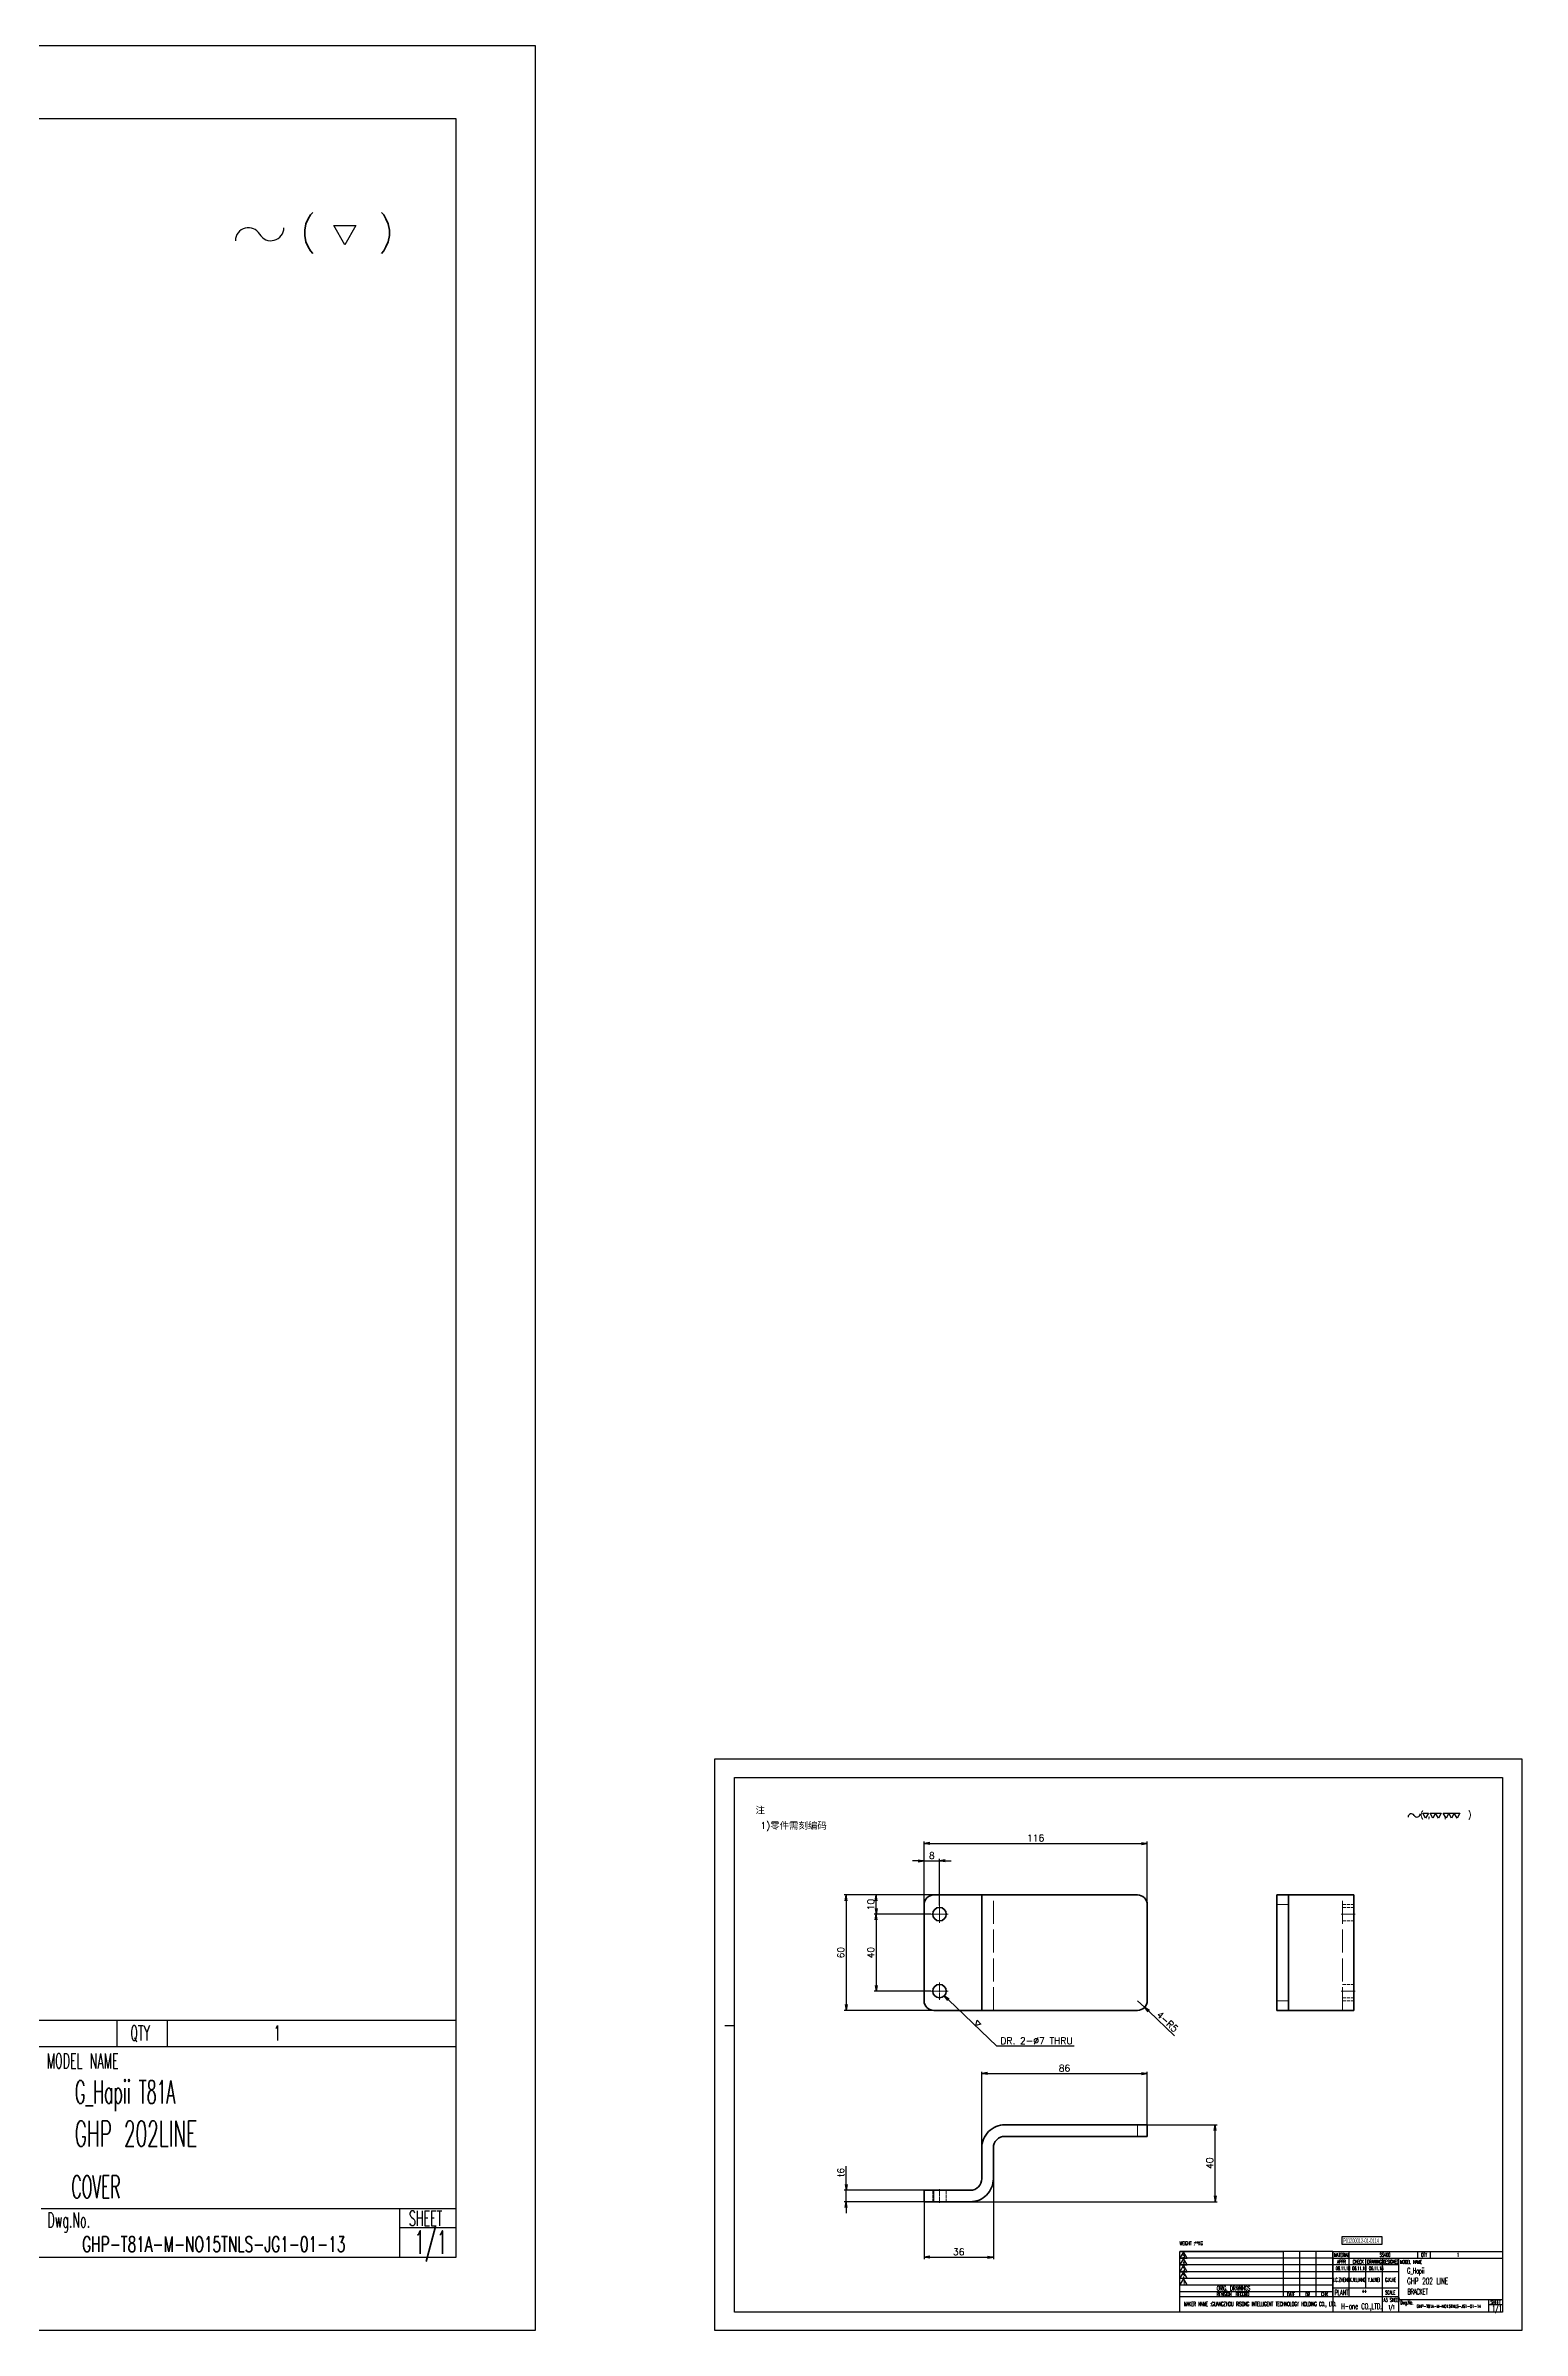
# Model space of a CAD drawing. Header units: millimetres. Extents: x -10155 to 20189, y -25550 to -22580.
# Drawn here: x 10003 to 10770, y -25548 to -24360 of the extents above; entities that cross this region are included whole.
import ezdxf
from ezdxf.enums import TextEntityAlignment as Align

# ---------------------------------------------------------------- set-up
doc = ezdxf.new("R2010")
doc.units = ezdxf.units.MM
for name, pattern in [('CENTER-HOKUTO', [23, 20, -1, 1, -1]), ('DASHED', [15, 12, -3]), ('HIDDEN-HOKUTO', [3.8, 2.5, -1.3])]:
    doc.linetypes.add(name, pattern=pattern)
doc.layers.add('AM_7', color=2, linetype='CENTER-HOKUTO', lineweight=30)
doc.layers.add('AM_HID', color=1, linetype='HIDDEN-HOKUTO', lineweight=25)
doc.layers.add('title_frame', color=7, linetype='Continuous')
doc.layers.add('word_dim', color=253, linetype='Continuous')
doc.styles.add('MX_NOTE_STANDARD', font='txt.shx', dxfattribs={"bigfont": 'bigfont.shx'})
doc.styles.get("Standard").update_dxf_attribs({"font": 'romans.shx', "bigfont": 'bigfont.shx'})
doc.dimstyles.new('RS1-1', dxfattribs={"dimtxt": 3.5, "dimasz": 3, "dimexe": 1, "dimexo": 0, "dimgap": 1, "dimtad": 3, "dimdsep": 46, "dimtxsty": 'Standard', "dimblk1": 'OPEN', "dimblk2": 'OPEN', "dimsah": 1, "dimcen": 0, "dimclrd": 256, "dimclre": 256, "dimclrt": 3, "dimazin": 2, "dimtfac": 1, "dimtmove": 0, "dimatfit": 3, "dimldrblk": 'OPEN', "dimfxl": 0, "dimtolj": 1, "dimtzin": 0, "dimarcsym": 0})

# ---------------------------------------------------------------- blocks, each defined once
blk = doc.blocks.new('shiage0')
at = {"layer": 'word_dim', "color": 3, "linetype": 'Continuous'}
for centre, start, end in [((1.69, 0), 30, 180), ((4.61, 1.69), 210, 0)]:
    blk.add_arc(centre, 1.69, start, end, dxfattribs=at)
blk = doc.blocks.new('12')
at = {"layer": 'title_frame', "color": 3, "linetype": 'Continuous'}
blk.add_lwpolyline([(20.46, 3.03), (19.01, 5.53), (21.9, 5.53)], close=True, dxfattribs=at)
blk.add_blockref('shiage0', (6.23, 3.56), dxfattribs=at)
blk.add_text('(   )', height=3.5, dxfattribs=at).set_placement((14.64, 3.08))
blk = doc.blocks.new('A$C404331B6')
at = {"layer": 'title_frame'}
for p, q in [((0, -31.5), (0, 0)), ((0, 0), (53.9, 0)), ((79.6, 0), (0, 0)), ((53.9, -23.5), (53.9, 0)), ((62.5, -23.5), (62.5, 0)), ((62.5, -23.5), (62.5, 0)), ((71, -23.5), (71, 0)), ((71, -23.5), (71, 0)), ((79.6, 0), (79.6, -31.5)), ((79.6, 0), (167.8, 0)), ((88.2, -23.5), (88.2, 0)), ((123.7, 0), (123.7, -3.5)), ((130.3, 0), (130.3, -3.5)), ((53.9, -3.5), (0, -3.5)), ((79.6, -3.5), (0, -3.5)), ((53.9, -7), (0, -7)), ((79.6, -7), (0, -7)), ((53.9, -10.5), (0, -10.5)), ((79.6, -10.5), (0, -10.5)), ((2, -0.1), (0.1, -3.4)), ((0.1, -3.4), (3.9, -3.4)), ((2, -3.6), (0.1, -6.9)), ((0.1, -6.9), (3.9, -6.9)), ((2, -7.1), (0.1, -10.5)), ((0.1, -10.5), (3.9, -10.5)), ((2, -10.5), (0.1, -13.9)), ((3.9, -3.4), (2, -0.1)), ((3.9, -6.9), (2, -3.6)), ((3.9, -10.5), (2, -7.1)), ((3.9, -13.9), (2, -10.5)), ((79.6, -3.5), (167.8, -3.5)), ((113.9, -7), (79.6, -7)), ((113.9, -10.5), (79.6, -10.5)), ((96.8, -18.9), (96.8, -3.5)), ((105.4, -31.5), (105.4, -3.5)), ((113.9, -31.5), (113.9, -3.5)), ((53.9, -14), (0, -14)), ((79.6, -14), (0, -14)), ((53.9, -17.5), (0, -17.5)), ((79.6, -17.5), (0, -17.5)), ((53.9, -21), (0, -21)), ((79.6, -21), (0, -21)), ((79.6, -23.5), (0, -23.5)), ((0.1, -13.9), (3.9, -13.9)), ((2, -14.1), (0.1, -17.4)), ((0.1, -17.4), (3.9, -17.4)), ((3.9, -17.4), (2, -14.1)), ((79.6, -18.9), (113.9, -18.9)), ((113.9, -23.5), (79.6, -23.5)), ((167.8, -31.5), (0, -31.5)), ((113.9, -25), (167.8, -25)), ((160.5, -25), (160.5, -31.5)), ((160.5, -27.5), (167.8, -27.5))]:
    blk.add_line(p, q, dxfattribs=at)
at = {"layer": 'title_frame', "color": 3, "style": 'MX_NOTE_STANDARD', "width": 0.5341}
for s, height, p in [('5', 1.92, (1.6, -3.2)), ('4', 1.92, (1.6, -6.7)), ('3', 1.92, (1.6, -10.2)), ('2', 1.92, (1.6, -13.6)), ('MATERIAL', 1.97, (80.3, -2.8)), ('APPR', 1.97, (81.9, -6.3)), ('CHECK', 1.97, (90, -6.3)), ('DRAWING', 1.97, (97.5, -6.3)), ('DESIGNED', 1.97, (105.7, -6.3)), ('MODEL NAME', 1.97, (114.6, -6.4)), ('QTY', 1.97, (125.5, -2.7)), ('1', 1.92, (1.8, -17.2)), ('ORIG, DRAWINGS', 2.411, (19.3, -20.3)), ('REVISION  RECORD', 1.973, (19.3, -23.2)), ('DATE', 1.97, (55.9, -23.3)), ('DR', 1.97, (65.4, -23.3)), ('CHK', 1.97, (73.6, -23.2)), ('PLANT', 2.74, (80.5, -22.7)), ('SCALE', 1.97, (106.9, -22.3)), ('MAKER NAME :GUANGZHOU RISONG INTELLIGENT TECHNOLOGY HOLDING CO., LTD.', 2.16, (2.2, -28.4)), ('Dwg.No.', 1.97, (114.7, -27.5)), ('SHEET', 1.97, (161.7, -27.3))]:
    blk.add_text(s, height=height, dxfattribs=at).set_placement(p)
blk = doc.blocks.new('10')
at = {"layer": 'title_frame', "color": 3, "linetype": 'Continuous'}
for points in [[(9.6, 2.7), (8.2, 5.2), (11.1, 5.2)], [(13.3, 2.7), (11.9, 5.2), (17.6, 5.2), (16.2, 2.7), (14.8, 5.2)], [(20.2, 2.7), (18.7, 5.2), (27.4, 5.2), (26, 2.7), (24.5, 5.2), (23.1, 2.7), (21.6, 5.2)]]:
    blk.add_lwpolyline(points, close=True, dxfattribs=at)
blk.add_blockref('shiage0', (0.5, 3.2), dxfattribs=at)
blk.add_text('( ,   ,     )', height=3, dxfattribs=at).set_placement((6.8, 3))
blk = doc.blocks.new('_Open')
at = {"color": 0, "lineweight": -2}
for p, q in [((-1, 0.17), (0, 0)), ((-1, -0.17), (0, 0)), ((0, 0), (-1, 0))]:
    blk.add_line(p, q, dxfattribs=at)
blk = doc.blocks.new('*D498')
at = {"layer": 'DEFPOINTS', "color": 0, "linetype": 'Continuous', "ltscale": 2}
for p in [(10473.9, -25321.3), (10418.9, -25381.3), (10483.4, -25381.3)]:
    blk.add_point(p, dxfattribs=at)
at = {"layer": 'word_dim', "linetype": 'Continuous', "lineweight": -2, "ltscale": 2}
for p, q in [((10473.9, -25321.3), (10417.9, -25321.3)), ((10418.9, -25324.3), (10418.9, -25378.3)), ((10483.4, -25381.3), (10417.9, -25381.3))]:
    blk.add_line(p, q, dxfattribs=at)
at = {"layer": 'word_dim', "linetype": 'Continuous', "lineweight": -2, "ltscale": 2, "xscale": 3, "yscale": 3, "zscale": 3}
for p, rotation in [((10418.9, -25321.3), 90), ((10418.9, -25381.3), 270)]:
    blk.add_blockref('_Open', p, dxfattribs=dict(at, rotation=rotation))
at = {"layer": 'word_dim', "color": 3, "linetype": 'Continuous', "ltscale": 2, "insert": (10416.1, -25351.3), "char_height": 3.5, "attachment_point": 5, "rotation": 90}
blk.add_mtext('\\A1;60', dxfattribs=at)
blk = doc.blocks.new('*D499')
at = {"layer": 'DEFPOINTS', "color": 0, "linetype": 'Continuous', "ltscale": 2}
for p in [(10575.4, -25294.5), (10459.4, -25350.9), (10575.4, -25350.9)]:
    blk.add_point(p, dxfattribs=at)
at = {"layer": 'word_dim', "linetype": 'Continuous', "lineweight": -2, "ltscale": 2}
for p, q in [((10459.4, -25350.9), (10459.4, -25293.5)), ((10462.4, -25294.5), (10572.4, -25294.5)), ((10575.4, -25350.9), (10575.4, -25293.5))]:
    blk.add_line(p, q, dxfattribs=at)
at = {"layer": 'word_dim', "linetype": 'Continuous', "lineweight": -2, "ltscale": 2, "xscale": 3, "yscale": 3, "zscale": 3, "rotation": 180}
blk.add_blockref('_Open', (10459.4, -25294.5), dxfattribs=at)
at = {"layer": 'word_dim', "linetype": 'Continuous', "lineweight": -2, "ltscale": 2, "xscale": 3, "yscale": 3, "zscale": 3}
blk.add_blockref('_Open', (10575.4, -25294.5), dxfattribs=at)
at = {"layer": 'word_dim', "color": 3, "linetype": 'Continuous', "ltscale": 2, "insert": (10517.4, -25291.7), "char_height": 3.5, "attachment_point": 5}
blk.add_mtext('\\A1;116', dxfattribs=at)
blk = doc.blocks.new('*D500')
at = {"layer": 'DEFPOINTS', "color": 0, "linetype": 'Continuous', "ltscale": 2}
for p in [(10495.4, -25460.8), (10459.4, -25480.8), (10495.4, -25509.6)]:
    blk.add_point(p, dxfattribs=at)
at = {"layer": 'word_dim', "linetype": 'Continuous', "lineweight": -2, "ltscale": 2}
for p, q in [((10495.4, -25460.8), (10495.4, -25510.6)), ((10459.4, -25480.8), (10459.4, -25510.6)), ((10462.4, -25509.6), (10492.4, -25509.6))]:
    blk.add_line(p, q, dxfattribs=at)
at = {"layer": 'word_dim', "linetype": 'Continuous', "lineweight": -2, "ltscale": 2, "xscale": 3, "yscale": 3, "zscale": 3, "rotation": 180}
blk.add_blockref('_Open', (10459.4, -25509.6), dxfattribs=at)
at = {"layer": 'word_dim', "linetype": 'Continuous', "lineweight": -2, "ltscale": 2, "xscale": 3, "yscale": 3, "zscale": 3}
blk.add_blockref('_Open', (10495.4, -25509.6), dxfattribs=at)
at = {"layer": 'word_dim', "color": 3, "linetype": 'Continuous', "ltscale": 2, "insert": (10477.4, -25506.9), "char_height": 3.5, "attachment_point": 5}
blk.add_mtext('\\A1;36', dxfattribs=at)
blk = doc.blocks.new('*D501')
at = {"layer": 'DEFPOINTS', "color": 0, "linetype": 'Continuous', "ltscale": 2}
for p in [(10575.4, -25414.2), (10575.4, -25443.8), (10489.4, -25456.2)]:
    blk.add_point(p, dxfattribs=at)
at = {"layer": 'word_dim', "linetype": 'Continuous', "lineweight": -2, "ltscale": 2}
for p, q in [((10489.4, -25456.2), (10489.4, -25413.2)), ((10492.4, -25414.2), (10572.4, -25414.2)), ((10575.4, -25443.8), (10575.4, -25413.2))]:
    blk.add_line(p, q, dxfattribs=at)
at = {"layer": 'word_dim', "linetype": 'Continuous', "lineweight": -2, "ltscale": 2, "xscale": 3, "yscale": 3, "zscale": 3, "rotation": 180}
blk.add_blockref('_Open', (10489.4, -25414.2), dxfattribs=at)
at = {"layer": 'word_dim', "linetype": 'Continuous', "lineweight": -2, "ltscale": 2, "xscale": 3, "yscale": 3, "zscale": 3}
blk.add_blockref('_Open', (10575.4, -25414.2), dxfattribs=at)
at = {"layer": 'word_dim', "color": 3, "linetype": 'Continuous', "ltscale": 2, "insert": (10532.4, -25411.4), "char_height": 3.5, "attachment_point": 5}
blk.add_mtext('\\A1;86', dxfattribs=at)
blk = doc.blocks.new('*D502')
at = {"layer": 'DEFPOINTS', "color": 0, "linetype": 'Continuous', "ltscale": 2}
for p in [(10418.9, -25474.8), (10459.4, -25474.8), (10459.4, -25480.8)]:
    blk.add_point(p, dxfattribs=at)
at = {"layer": 'word_dim', "linetype": 'Continuous', "lineweight": -2, "ltscale": 2}
for p, q in [((10418.9, -25471.8), (10418.9, -25462.3)), ((10459.4, -25474.8), (10417.9, -25474.8)), ((10459.4, -25480.8), (10417.9, -25480.8)), ((10418.9, -25480.8), (10418.9, -25474.8)), ((10418.9, -25483.8), (10418.9, -25486.8))]:
    blk.add_line(p, q, dxfattribs=at)
at = {"layer": 'word_dim', "linetype": 'Continuous', "lineweight": -2, "ltscale": 2, "xscale": 3, "yscale": 3, "zscale": 3}
for p, rotation in [((10418.9, -25474.8), 270), ((10418.9, -25480.8), 90)]:
    blk.add_blockref('_Open', p, dxfattribs=dict(at, rotation=rotation))
at = {"layer": 'word_dim', "color": 3, "linetype": 'Continuous', "ltscale": 2, "insert": (10416.1, -25465.6), "char_height": 3.5, "attachment_point": 5, "rotation": 90}
blk.add_mtext('\\A1;t6', dxfattribs=at)
blk = doc.blocks.new('*D503')
at = {"layer": 'DEFPOINTS', "color": 0, "linetype": 'Continuous', "ltscale": 2}
for p in [(10561.1, -25440.8), (10610.7, -25440.8), (10483.4, -25480.8)]:
    blk.add_point(p, dxfattribs=at)
at = {"layer": 'word_dim', "linetype": 'Continuous', "lineweight": -2, "ltscale": 2}
for p, q in [((10561.1, -25440.8), (10611.7, -25440.8)), ((10610.7, -25477.8), (10610.7, -25443.8)), ((10483.4, -25480.8), (10611.7, -25480.8))]:
    blk.add_line(p, q, dxfattribs=at)
at = {"layer": 'word_dim', "linetype": 'Continuous', "lineweight": -2, "ltscale": 2, "xscale": 3, "yscale": 3, "zscale": 3}
for p, rotation in [((10610.7, -25440.8), 90), ((10610.7, -25480.8), 270)]:
    blk.add_blockref('_Open', p, dxfattribs=dict(at, rotation=rotation))
at = {"layer": 'word_dim', "color": 3, "linetype": 'Continuous', "ltscale": 2, "insert": (10607.9, -25460.8), "char_height": 3.5, "attachment_point": 5, "rotation": 90}
blk.add_mtext('\\A1;40', dxfattribs=at)
blk = doc.blocks.new('*D504')
at = {"layer": 'DEFPOINTS', "color": 0, "linetype": 'Continuous', "ltscale": 2}
for p in [(10570.4, -25376.3), (10574, -25379.7)]:
    blk.add_point(p, dxfattribs=at)
at = {"layer": 'word_dim', "linetype": 'Continuous', "lineweight": -2, "ltscale": 2}
for p, q in [((10570.4, -25376.3), (10574, -25379.7)), ((10589.6, -25394.5), (10576.2, -25381.8))]:
    blk.add_line(p, q, dxfattribs=at)
at = {"layer": 'word_dim', "linetype": 'Continuous', "lineweight": -2, "ltscale": 2, "xscale": 3, "yscale": 3, "zscale": 3, "rotation": 136.5195047990158}
blk.add_blockref('_Open', (10574, -25379.7), dxfattribs=at)
at = {"layer": 'word_dim', "color": 3, "linetype": 'Continuous', "ltscale": 2, "insert": (10585.9, -25387.2), "char_height": 3.5, "attachment_point": 5, "rotation": 316.5195}
blk.add_mtext('\\A1;4-R5', dxfattribs=at)
blk = doc.blocks.new('*D505')
at = {"layer": 'DEFPOINTS', "color": 0, "linetype": 'Continuous', "ltscale": 2}
for p in [(10467.4, -25303.5), (10467.4, -25326.8), (10459.4, -25329.4)]:
    blk.add_point(p, dxfattribs=at)
at = {"layer": 'word_dim', "linetype": 'Continuous', "lineweight": -2, "ltscale": 2}
for p, q in [((10456.4, -25303.5), (10453.4, -25303.5)), ((10459.4, -25329.4), (10459.4, -25302.5)), ((10459.4, -25303.5), (10467.4, -25303.5)), ((10467.4, -25326.8), (10467.4, -25302.5)), ((10470.4, -25303.5), (10473.4, -25303.5))]:
    blk.add_line(p, q, dxfattribs=at)
at = {"layer": 'word_dim', "linetype": 'Continuous', "lineweight": -2, "ltscale": 2, "xscale": 3, "yscale": 3, "zscale": 3}
blk.add_blockref('_Open', (10459.4, -25303.5), dxfattribs=at)
at = {"layer": 'word_dim', "linetype": 'Continuous', "lineweight": -2, "ltscale": 2, "xscale": 3, "yscale": 3, "zscale": 3, "rotation": 180}
blk.add_blockref('_Open', (10467.4, -25303.5), dxfattribs=at)
at = {"layer": 'word_dim', "color": 3, "linetype": 'Continuous', "ltscale": 2, "insert": (10463.4, -25300.8), "char_height": 3.5, "attachment_point": 5}
blk.add_mtext('\\A1;8', dxfattribs=at)
blk = doc.blocks.new('*D506')
at = {"layer": 'DEFPOINTS', "color": 0, "linetype": 'Continuous', "ltscale": 2}
for p in [(10434.5, -25321.3), (10473.9, -25321.3), (10462.9, -25331.3)]:
    blk.add_point(p, dxfattribs=at)
at = {"layer": 'word_dim', "linetype": 'Continuous', "lineweight": -2, "ltscale": 2}
for p, q in [((10473.9, -25321.3), (10433.5, -25321.3)), ((10434.5, -25328.3), (10434.5, -25324.3)), ((10462.9, -25331.3), (10433.5, -25331.3))]:
    blk.add_line(p, q, dxfattribs=at)
at = {"layer": 'word_dim', "linetype": 'Continuous', "lineweight": -2, "ltscale": 2, "xscale": 3, "yscale": 3, "zscale": 3}
for p, rotation in [((10434.5, -25321.3), 90), ((10434.5, -25331.3), 270)]:
    blk.add_blockref('_Open', p, dxfattribs=dict(at, rotation=rotation))
at = {"layer": 'word_dim', "color": 3, "linetype": 'Continuous', "ltscale": 2, "insert": (10431.7, -25326.3), "char_height": 3.5, "attachment_point": 5, "rotation": 90}
blk.add_mtext('\\A1;10', dxfattribs=at)
blk = doc.blocks.new('*D507')
at = {"layer": 'DEFPOINTS', "color": 0, "linetype": 'Continuous', "ltscale": 2}
for p in [(10462.9, -25331.3), (10434.5, -25371.3), (10462.9, -25371.3)]:
    blk.add_point(p, dxfattribs=at)
at = {"layer": 'word_dim', "linetype": 'Continuous', "lineweight": -2, "ltscale": 2}
for p, q in [((10462.9, -25331.3), (10433.5, -25331.3)), ((10434.5, -25334.3), (10434.5, -25368.3)), ((10462.9, -25371.3), (10433.5, -25371.3))]:
    blk.add_line(p, q, dxfattribs=at)
at = {"layer": 'word_dim', "linetype": 'Continuous', "lineweight": -2, "ltscale": 2, "xscale": 3, "yscale": 3, "zscale": 3}
for p, rotation in [((10434.5, -25331.3), 90), ((10434.5, -25371.3), 270)]:
    blk.add_blockref('_Open', p, dxfattribs=dict(at, rotation=rotation))
at = {"layer": 'word_dim', "color": 3, "linetype": 'Continuous', "ltscale": 2, "insert": (10431.7, -25351.3), "char_height": 3.5, "attachment_point": 5, "rotation": 90}
blk.add_mtext('\\A1;40', dxfattribs=at)
blk = doc.blocks.new('*D508')
at = {"layer": 'DEFPOINTS', "color": 0, "linetype": 'Continuous', "ltscale": 2}
for p in [(10464.9, -25368.9), (10469.9, -25373.7)]:
    blk.add_point(p, dxfattribs=at)
at = {"layer": 'word_dim', "linetype": 'Continuous', "lineweight": -2, "ltscale": 2}
for p, q in [((10497.3, -25399.9), (10472.1, -25375.8)), ((10537.5, -25399.9), (10497.3, -25399.9))]:
    blk.add_line(p, q, dxfattribs=at)
at = {"layer": 'word_dim', "linetype": 'Continuous', "lineweight": -2, "ltscale": 2, "xscale": 3, "yscale": 3, "zscale": 3, "rotation": 136.3305422480639}
blk.add_blockref('_Open', (10469.9, -25373.7), dxfattribs=at)
at = {"layer": 'word_dim', "color": 3, "linetype": 'Continuous', "ltscale": 2, "insert": (10517.9, -25397.1), "char_height": 3.5, "attachment_point": 5}
blk.add_mtext('\\A1;DR. 2-∅7 THRU', dxfattribs=at)
blk = doc.blocks.new('shiage1')
at = {"layer": 'word_dim', "color": 3, "linetype": 'Continuous'}
for p, q in [((0, 0), (-1.4, 2.5)), ((-1.4, 2.5), (1.4, 2.5)), ((1.4, 2.5), (0, 0))]:
    blk.add_line(p, q, dxfattribs=at)

msp = doc.modelspace()

# ---------------------------------------------------------------- linework, layer by layer
at = {"color": 7, "lineweight": 35}
for p, q in [((10459.406, -25376.302), (10459.406, -25326.302)), ((10489.406, -25381.302), (10489.406, -25321.302)), ((10570.406, -25321.302), (10501.406, -25321.302)), ((10575.406, -25376.302), (10575.406, -25326.302)), ((10642.878, -25376.302), (10642.878, -25326.302)), ((10648.878, -25376.302), (10648.878, -25326.302)), ((10682.878, -25381.302), (10682.878, -25321.302)), ((10570.406, -25381.302), (10501.406, -25381.302)), ((10570.406, -25440.836), (10501.406, -25440.836)), ((10501.406, -25446.836), (10570.406, -25446.836))]:
    msp.add_line(p, q, dxfattribs=at)
at = {"color": 7, "lineweight": 35, "ltscale": 0.475}
for p, q in [((10483.406, -25321.302), (10464.406, -25321.302)), ((10483.406, -25381.302), (10464.406, -25381.302)), ((10483.406, -25474.836), (10464.406, -25474.836)), ((10464.406, -25480.836), (10483.406, -25480.836))]:
    msp.add_line(p, q, dxfattribs=at)
at = {"color": 7, "lineweight": 35, "ltscale": 0.15}
for p, q in [((10489.406, -25321.302), (10483.406, -25321.302)), ((10648.878, -25321.302), (10642.878, -25321.302)), ((10654.878, -25321.302), (10648.878, -25321.302)), ((10489.406, -25381.302), (10483.406, -25381.302)), ((10648.878, -25381.302), (10642.878, -25381.302)), ((10654.878, -25381.302), (10648.878, -25381.302)), ((10575.406, -25446.836), (10575.406, -25440.836)), ((10459.406, -25474.836), (10459.406, -25480.836))]:
    msp.add_line(p, q, dxfattribs=at)
at = {"color": 7, "lineweight": 35, "ltscale": 0.3}
for p, q in [((10501.406, -25321.302), (10489.406, -25321.302)), ((10682.878, -25321.302), (10670.878, -25321.302)), ((10501.406, -25381.302), (10489.406, -25381.302)), ((10682.878, -25381.302), (10670.878, -25381.302))]:
    msp.add_line(p, q, dxfattribs=at)
at = {"color": 7, "lineweight": 35, "ltscale": 0.125}
for p, q in [((10642.878, -25326.302), (10642.878, -25321.302)), ((10648.878, -25321.302), (10648.878, -25326.302)), ((10642.878, -25381.302), (10642.878, -25376.302)), ((10648.878, -25376.302), (10648.878, -25381.302)), ((10570.406, -25440.836), (10575.406, -25440.836)), ((10575.406, -25446.836), (10570.406, -25446.836)), ((10459.406, -25474.836), (10464.406, -25474.836)), ((10464.406, -25480.836), (10459.406, -25480.836))]:
    msp.add_line(p, q, dxfattribs=at)
at = {"color": 7, "lineweight": 13, "ltscale": 0.15}
for p, q in [((10648.878, -25326.302), (10642.878, -25326.302)), ((10648.878, -25376.302), (10642.878, -25376.302)), ((10570.406, -25446.836), (10570.406, -25440.836)), ((10464.406, -25474.836), (10464.406, -25480.836))]:
    msp.add_line(p, q, dxfattribs=at)
at = {"color": 7, "lineweight": 35, "ltscale": 0.4}
for p, q in [((10670.878, -25321.302), (10654.878, -25321.302)), ((10670.878, -25381.302), (10654.878, -25381.302)), ((10489.406, -25452.836), (10489.406, -25468.836)), ((10495.406, -25468.836), (10495.406, -25452.836))]:
    msp.add_line(p, q, dxfattribs=at)
at = {"color": 7, "lineweight": 35}
for centre in [(10467.406, -25331.302), (10467.406, -25371.302)]:
    msp.add_circle(centre, 3.5, dxfattribs=at)
for centre, radius, start, end in [((10464.406, -25326.302), 5, 90.000003, 180.000005), ((10570.406, -25326.302), 5, 0, 90.000003), ((10464.406, -25376.302), 5, 180.000005, 269.999997), ((10570.406, -25376.302), 5, 269.999997, 0), ((10501.406, -25452.836), 12, 90.000003, 180.000005), ((10501.406, -25452.836), 6, 90.000003, 180.000005), ((10483.406, -25468.836), 12, 269.999997, 0), ((10483.406, -25468.836), 6, 269.999997, 0)]:
    msp.add_arc(centre, radius, start, end, dxfattribs=at)
at = {"layer": 'AM_7', "lineweight": 13, "ltscale": 0.227502}
for p, q in [((10467.406, -25326.752), (10467.406, -25335.852)), ((10467.406, -25366.752), (10467.406, -25375.852))]:
    msp.add_line(p, q, dxfattribs=at)
at = {"layer": 'AM_7', "lineweight": 13, "ltscale": 0.22749}
for p, q in [((10471.956, -25331.302), (10462.856, -25331.302)), ((10471.956, -25371.302), (10462.856, -25371.302))]:
    msp.add_line(p, q, dxfattribs=at)
at = {"layer": 'AM_7', "lineweight": 13, "ltscale": 0.17998}
for p, q in [((10676.279, -25331.302), (10683.478, -25331.302)), ((10676.279, -25371.302), (10683.478, -25371.302))]:
    msp.add_line(p, q, dxfattribs=at)
at = {"layer": 'AM_7', "lineweight": 13, "ltscale": 0.180017}
msp.add_line((10467.406, -25474.236), (10467.406, -25481.437), dxfattribs=at)
at = {"layer": 'AM_HID', "color": 1, "linetype": 'DASHED', "lineweight": 13}
for p, q in [((10495.406, -25381.302), (10495.406, -25321.302)), ((10676.878, -25381.302), (10676.878, -25321.302))]:
    msp.add_line(p, q, dxfattribs=at)
at = {"layer": 'AM_HID', "color": 1, "linetype": 'DASHED', "lineweight": 13, "ltscale": 0.15}
for p, q in [((10676.878, -25326.302), (10682.878, -25326.302)), ((10676.878, -25327.802), (10682.878, -25327.802)), ((10676.878, -25334.802), (10682.878, -25334.802)), ((10676.878, -25367.802), (10682.878, -25367.802)), ((10676.878, -25374.802), (10682.878, -25374.802)), ((10676.878, -25376.302), (10682.878, -25376.302)), ((10570.406, -25446.836), (10570.406, -25440.836)), ((10463.906, -25474.836), (10463.906, -25480.836)), ((10463.906, -25474.836), (10463.906, -25480.836)), ((10464.406, -25474.836), (10464.406, -25480.836)), ((10470.906, -25474.836), (10470.906, -25480.836)), ((10470.906, -25474.836), (10470.906, -25480.836))]:
    msp.add_line(p, q, dxfattribs=at)
at = {"layer": 'title_frame'}
for p, q in [((9863.182, -25386.349), (10215.982, -25386.349)), ((10039.582, -25386.349), (10039.582, -25400.069)), ((10065.872, -25386.349), (10065.872, -25400.069)), ((10355.768, -25389.179), (10360.768, -25389.179)), ((9863.182, -25400.069), (10215.982, -25400.069)), ((10000.382, -25484.349), (10215.982, -25484.349)), ((10186.582, -25484.349), (10186.582, -25509.829)), ((10186.582, -25494.149), (10215.982, -25494.149)), ((10676.815, -25498.906), (10697.343, -25498.906)), ((10676.815, -25503.107), (10676.815, -25498.906)), ((10697.343, -25503.107), (10676.815, -25503.107)), ((10697.343, -25498.906), (10697.343, -25503.107)), ((10215.982, -25509.829), (10000.382, -25509.829)), ((10671.918, -25506.717), (10671.918, -25510.217)), ((10671.918, -25530.217), (10671.918, -25506.717)), ((10671.918, -25506.717), (10671.918, -25538.217)), ((10760.118, -25538.217), (10706.218, -25538.217)), ((10760.118, -25538.217), (10706.218, -25538.217))]:
    msp.add_line(p, q, dxfattribs=at)
at = {"layer": 'title_frame', "color": 4}
for points in [[(10257.282, -24359.679), (8577.282, -24359.679), (8577.282, -25547.679), (10257.282, -25547.679)], [(10770.443, -25250.679), (10350.443, -25250.679), (10350.443, -25547.679), (10770.443, -25547.679)]]:
    msp.add_lwpolyline(points, close=True, dxfattribs=at)
at = {"layer": 'title_frame'}
for points in [[(8618.582, -24397.529), (10215.982, -24397.529), (10215.982, -25509.829), (8618.582, -25509.829)], [(10360.768, -25260.142), (10760.118, -25260.142), (10760.118, -25538.217), (10360.768, -25538.217)]]:
    msp.add_lwpolyline(points, close=True, dxfattribs=at)

# ---------------------------------------------------------------- block references
at = {"layer": 'word_dim', "color": 3, "linetype": 'Continuous', "ltscale": 2, "xscale": 4, "yscale": 4, "zscale": 4}
msp.add_blockref('12', (10076.404, -24475.327), dxfattribs=at)
at = {"layer": 'word_dim', "linetype": 'Continuous', "ltscale": 2}
msp.add_blockref('10', (10710.586, -25283.986), dxfattribs=at)
at = {"layer": 'word_dim', "color": 3, "linetype": 'Continuous', "ltscale": 2, "rotation": 316.330542248081}
msp.add_blockref('shiage1', (10486.213, -25389.255), dxfattribs=at)
at = {"layer": 'word_dim', "ltscale": 2}
msp.add_blockref('A$C404331B6', (10592.293, -25506.717), dxfattribs=at)

# ---------------------------------------------------------------- texts
at = {"ltscale": 2, "char_height": 3.5, "attachment_point": 1}
for s, insert, width in [('{\\fSimSun|b0|i0|c134|p2;\\C3;注}', (10371.735, -25275.436), 10.36469), ('{\\Fromans,bigfont|c134;\\C3;1)\\fSimSun|b0|i0|c134|p2;零件需刻编码}', (10374.3, -25283.444), 96.90613)]:
    msp.add_mtext(s, dxfattribs=dict(at, insert=insert, width=width))
at = {"linetype": 'Continuous', "attachment_point": 4}
for s, insert, char_height, width in [('{\\W0.5;\\C3;G_Hapii T81A}', (10017.89, -25425.749), 12, 203.6), ('{\\W0.5;\\C3;G_Hapii }', (10710.596, -25517.197), 3, 50.9)]:
    msp.add_mtext(s, dxfattribs=dict(at, insert=insert, char_height=char_height, width=width))
at = {"color": 3, "linetype": 'Continuous', "attachment_point": 1}
for s, insert, char_height, width in [('{\\W0.65;GHP-T81A-M-NO15TNLS-JG1-01-13}', (10021.677, -25498.902), 8, 185.65687), ('{\\W0.65;GHP-T81A-M-NO15TNLS-JG1-01-14}', (10715.551, -25534.355), 1.6, 37.13137)]:
    msp.add_mtext(s, dxfattribs=dict(at, insert=insert, char_height=char_height, width=width))
at = {"layer": 'title_frame', "color": 3, "style": 'MX_NOTE_STANDARD'}
for s, height, width, p in [('QTY', 7.7334, 0.545, (10046.674, -25396.94)), ('1', 7.733, 0.545, (10121.185, -25396.94)), ('MODEL NAME', 7.7334, 0.545, (10003.194, -25411.472)), ('GHP 202LINE', 13.2, 0.5341, (10017.737, -25452.025)), ('COVER', 11.76, 0.5, (10016.082, -25478.994)), ('Dwg.No.', 7.7334, 0.545, (10003.537, -25494.237)), ('SHEET', 7.7334, 0.545, (10191.541, -25493.32)), ('1/1', 12, 0.5341, (10194.409, -25507.927)), ('WEIGHT :**KG ', 1.96, 0.545, (10592.318, -25503.401)), ('06.11.18', 1.9, 0.5341, (10673.505, -25516.393)), ('06.11.18', 1.9, 0.5341, (10682.017, -25516.393)), ('06.11.18', 1.9, 0.5341, (10690.735, -25516.393)), ('SS400', 1.9728, 0.5341, (10696.292, -25509.419)), ('1', 1.973, 0.5341, (10736.419, -25509.419)), ('**', 2.74, 0.5341, (10687.111, -25529.448)), ('GHP 202 LINE', 3.3, 0.5341, (10710.557, -25523.766)), ('BRACKET', 2.94, 0.5, (10710.805, -25529.03)), ('H-one CO.,LTD.', 3, 0.5341, (10676.274, -25536.668)), ('A3 SHEET', 1.9728, 0.5341, (10698.348, -25532.894)), ('1/1', 1.9728, 0.5341, (10700.7, -25536.648)), ('1/1', 3, 0.5341, (10754.725, -25537.741))]:
    msp.add_text(s, height=height, dxfattribs=dict(at, width=width)).set_placement(p)
at = {"layer": 'title_frame', "color": 3, "style": 'MX_NOTE_STANDARD', "width": 0.5341}
for s, p in [('J.C.ZHENG', (10676.25, -25523.011)), ('K.W.LIANG', (10684.845, -25523.032)), ('Y.M.WEI', (10693.325, -25523.029)), ('G.K.HE', (10701.995, -25523.032))]:
    msp.add_text(s, height=1.9728, dxfattribs=at).set_placement(p, align=Align.BOTTOM_CENTER)
at = {"layer": 'title_frame', "color": 3, "insert": (10677.229, -25499.863), "char_height": 2.45, "width": 4.1107, "attachment_point": 1, "style": 'MX_NOTE_STANDARD'}
msp.add_mtext('{\\f3 of 9 Barcode|b0|i0|c0|p82;\\W0.5;P01200012-01-0114}', dxfattribs=at)

# ---------------------------------------------------------------- dimensions: what is measured, and where the dimension line sits
at = {"layer": 'word_dim', "linetype": 'Continuous', "ltscale": 2}
for base, p1, p2, picture, middle in [((10575.406, -25294.477), (10459.406, -25350.899), (10575.406, -25350.899), '*D499', (10517.406, -25291.727)), ((10467.406, -25303.506), (10459.406, -25329.443), (10467.406, -25326.752), '*D505', (10463.406, -25300.756)), ((10575.406, -25414.198), (10489.406, -25456.161), (10575.406, -25443.836), '*D501', (10532.406, -25411.448)), ((10495.406, -25509.639), (10459.406, -25480.836), (10495.406, -25460.836), '*D500', (10477.406, -25506.889))]:
    dim = msp.add_linear_dim(base=base, p1=p1, p2=p2, dimstyle='RS1-1', dxfattribs=at)
    dim.commit()
    dim.dimension.update_dxf_attribs({"geometry": picture, "text_midpoint": middle})
for base, p1, p2, picture, middle in [((10418.891, -25381.302), (10473.906, -25321.302), (10483.406, -25381.302), '*D498', (10416.141, -25351.302)), ((10434.476, -25321.302), (10462.856, -25331.302), (10473.906, -25321.302), '*D506', (10431.726, -25326.302)), ((10434.476, -25371.302), (10462.856, -25331.302), (10462.856, -25371.302), '*D507', (10431.726, -25351.302)), ((10610.664, -25440.836), (10483.406, -25480.836), (10561.147, -25440.836), '*D503', (10607.914, -25460.836))]:
    dim = msp.add_linear_dim(base=base, p1=p1, p2=p2, angle=90, dimstyle='RS1-1', dxfattribs=at)
    dim.commit()
    dim.dimension.update_dxf_attribs({"geometry": picture, "text_midpoint": middle})
dim = msp.add_diameter_dim_2p(p1=(10464.875, -25368.885), p2=(10469.938, -25373.719), text='DR. 2-<> THRU', dimstyle='RS1-1', override={"dimtoh": 1, "dimtofl": 0}, dxfattribs=at)
dim.commit()
dim.dimension.update_dxf_attribs({"geometry": '*D508', "text_midpoint": (10517.921, -25399.859), "dimtype": 163})
dim = msp.add_radius_dim(center=(10570.406, -25376.302), mpoint=(10574.034, -25379.743), text='4-<>', dimstyle='RS1-1', dxfattribs=at)
dim.commit()
dim.dimension.update_dxf_attribs({"geometry": '*D504', "text_midpoint": (10585.904, -25387.209)})
dim = msp.add_linear_dim(base=(10418.891, -25474.836), p1=(10459.406, -25480.836), p2=(10459.406, -25474.836), angle=90, text='t<>', dimstyle='RS1-1', dxfattribs=at)
dim.commit()
dim.dimension.update_dxf_attribs({"geometry": '*D502', "text_midpoint": (10416.141, -25465.586)})

doc.saveas('drawing.dxf')
